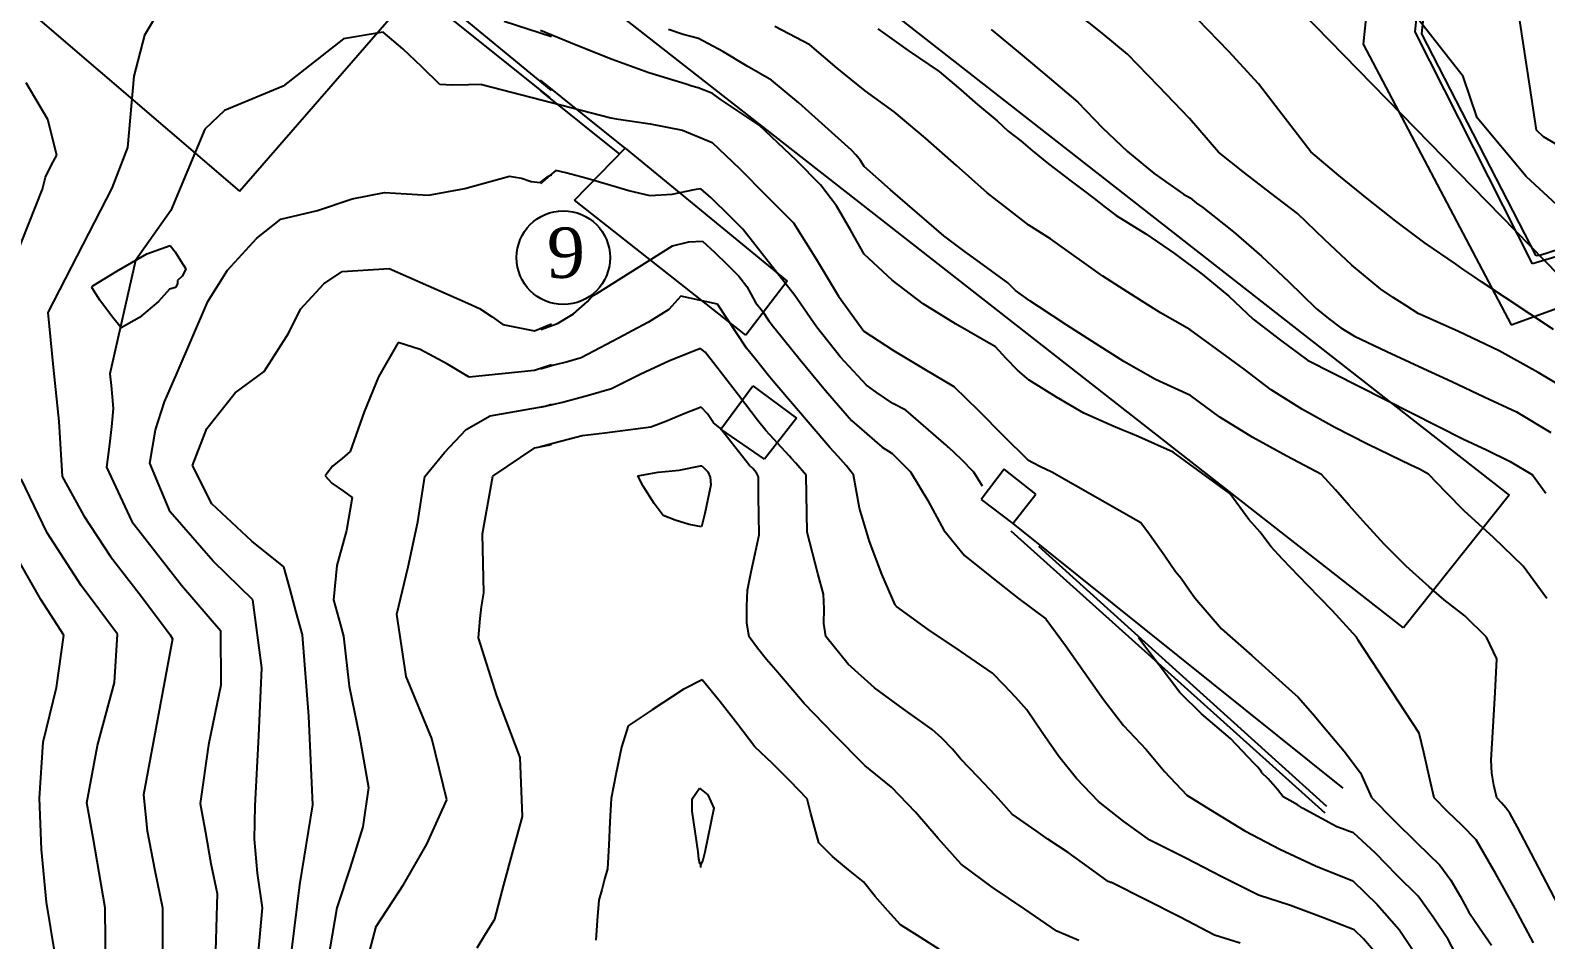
# Model space of a CAD drawing. Extents: x 21147 to 21795, y 3328 to 3821.
# Drawn here: x 21317.5 to 21434.8, y 3621.9 to 3692.3 of the extents above; entities that cross this region are included whole.
import ezdxf

# ---------------------------------------------------------------- set-up
doc = ezdxf.new("R2010")
doc.units = 0
doc.header["$MEASUREMENT"] = 0
doc.layers.get('0').update_dxf_attribs({"linetype": 'CONTINUOUS'})
for name, color, linetype in [('1', 1, 'CONTINUOUS'), ('CURVAS', 43, 'CONTINUOUS'), ('EDIFICADO', 1, 'CONTINUOUS'), ('PEDRA', 7, 'CONTINUOUS'), ('PEDRAS', 3, 'CONTINUOUS'), ('TEXTO', 3, 'CONTINUOUS')]:
    doc.layers.add(name, color=color, linetype=linetype)
doc.styles.add('ROMANS', font='TIMES.TTF')

msp = doc.modelspace()

# ---------------------------------------------------------------- linework, layer by layer
at = {"linetype": 'CONTINUOUS'}
for p, q in [((21363.54, 3683.14), (21356.97, 3688.4)), ((21356.97, 3687.58), (21363.1, 3682.68))]:
    msp.add_line(p, q, dxfattribs=at)
at = {"layer": '1', "linetype": 'CONTINUOUS'}
for p, q in [((21333.68, 3679.81), (21347.39, 3695.57)), ((21357.83, 3687.59), (21348.03, 3695.67)), ((21357.73, 3687.02), (21347.53, 3695.19)), ((21317.5, 3693.66), (21333.68, 3679.81))]:
    msp.add_line(p, q, dxfattribs=at)
at = {"layer": 'CURVAS', "linetype": 'CONTINUOUS'}
for p, q in [((21329.31, 3696.89), (21326.32, 3691.89)), ((21414.28, 3695.34), (21435.8, 3673.3)), ((21433.04, 3691.32), (21432.53, 3694.72)), ((21400.45, 3692.03), (21398.44, 3693.62)), ((21428.41, 3688.67), (21424.73, 3693.35)), ((21344.8, 3692.1), (21341.72, 3691.59)), ((21346.31, 3690.82), (21344.8, 3692.1)), ((21354.17, 3692.96), (21357.83, 3691.77)), ((21359.73, 3691.11), (21356.96, 3692.23)), ((21368.01, 3691.94), (21366.88, 3692.31)), ((21377.82, 3691.13), (21375.12, 3692.54)), ((21383.08, 3692.38), (21385.43, 3690.7)), ((21391.85, 3692.32), (21394.1, 3690.45)), ((21402.42, 3690.41), (21400.45, 3692.03)), ((21410.25, 3690.61), (21407.85, 3693.1)), ((21326.32, 3691.89), (21325.48, 3688.7)), ((21341.72, 3691.59), (21337.06, 3687.93)), ((21362.53, 3689.99), (21359.73, 3691.11)), ((21369.2, 3691.61), (21368.01, 3691.94)), ((21371.1, 3690.62), (21369.2, 3691.61)), ((21379.94, 3689.32), (21377.82, 3691.13)), ((21433.56, 3687.92), (21433.04, 3691.32)), ((21347.79, 3689.43), (21346.31, 3690.82)), ((21365.37, 3688.96), (21362.53, 3689.99)), ((21372.97, 3689.48), (21371.1, 3690.62)), ((21385.43, 3690.7), (21387.84, 3689.07)), ((21394.1, 3690.45), (21396.34, 3688.57)), ((21404.81, 3687.93), (21402.42, 3690.41)), ((21412.56, 3688.12), (21410.25, 3690.61)), ((21325.48, 3688.7), (21325, 3683.19)), ((21349.18, 3688.07), (21347.79, 3689.43)), ((21368.26, 3688.09), (21365.37, 3688.96)), ((21374.85, 3688.4), (21372.97, 3689.48)), ((21382.11, 3687.57), (21379.94, 3689.32)), ((21387.84, 3689.07), (21389.33, 3687.81)), ((21396.34, 3688.57), (21398.57, 3686.68)), ((21429.49, 3685.48), (21428.41, 3688.67)), ((21318.82, 3685.34), (21317.16, 3688.2)), ((21337.06, 3687.93), (21332.5, 3686.04)), ((21350.15, 3688), (21349.18, 3688.07)), ((21351.4, 3688.03), (21350.15, 3688)), ((21352.42, 3688.05), (21351.4, 3688.03)), ((21352.42, 3688.05), (21362.41, 3685.48)), ((21368.68, 3687.92), (21368.26, 3688.09)), ((21369.17, 3687.8), (21368.68, 3687.92)), ((21369.65, 3687.62), (21369.17, 3687.8)), ((21370.3, 3687.36), (21369.65, 3687.62)), ((21370.88, 3686.92), (21370.3, 3687.36)), ((21376.96, 3686.64), (21374.85, 3688.4)), ((21384.35, 3685.94), (21382.11, 3687.57)), ((21389.33, 3687.81), (21390.81, 3686.5)), ((21407.22, 3685.43), (21404.81, 3687.93)), ((21416.62, 3682.86), (21412.56, 3688.12)), ((21434.07, 3684.52), (21433.56, 3687.92)), ((21373.9, 3684.9), (21370.88, 3686.92)), ((21379.02, 3684.82), (21376.96, 3686.64)), ((21390.81, 3686.5), (21392.32, 3685.25)), ((21398.57, 3686.68), (21400.47, 3684.71)), ((21319.54, 3682.59), (21318.82, 3685.34)), ((21332.5, 3686.04), (21330.99, 3684.6)), ((21362.41, 3685.48), (21362.71, 3685.43)), ((21362.71, 3685.43), (21363.01, 3685.39)), ((21363.01, 3685.39), (21365.46, 3685.01)), ((21365.46, 3685.01), (21367.97, 3684.52)), ((21386.79, 3683.91), (21384.35, 3685.94)), ((21392.32, 3685.25), (21393.19, 3684.45)), ((21409.46, 3682.83), (21407.22, 3685.43)), ((21433.29, 3680.94), (21429.49, 3685.48)), ((21330.99, 3684.6), (21328.36, 3678.32)), ((21367.97, 3684.52), (21370.25, 3683.57)), ((21376.79, 3682.17), (21373.9, 3684.9)), ((21381.06, 3682.98), (21379.02, 3684.82)), ((21389.19, 3681.79), (21386.79, 3683.91)), ((21393.19, 3684.45), (21394.15, 3683.71)), ((21400.47, 3684.71), (21402.41, 3682.88)), ((21434.63, 3684.02), (21434.07, 3684.52)), ((21435.55, 3683.46), (21434.63, 3684.02)), ((21325, 3683.19), (21323.78, 3680.05)), ((21370.25, 3683.57), (21372.38, 3681.55)), ((21381.42, 3682.58), (21381.06, 3682.98)), ((21394.15, 3683.71), (21395.05, 3682.93)), ((21395.05, 3682.93), (21396.31, 3681.93)), ((21402.41, 3682.88), (21404.48, 3681.17)), ((21411.48, 3681.23), (21409.46, 3682.83)), ((21418.78, 3681.03), (21416.62, 3682.86)), ((21318.66, 3680.9), (21319.11, 3681.84)), ((21319.11, 3681.84), (21319.54, 3682.59)), ((21372.38, 3681.55), (21374.47, 3679.44)), ((21378.64, 3680.3), (21376.79, 3682.17)), ((21381.74, 3682.17), (21381.42, 3682.58)), ((21382.04, 3681.72), (21381.74, 3682.17)), ((21384.07, 3679.91), (21382.04, 3681.72)), ((21391.56, 3679.67), (21389.19, 3681.79)), ((21396.31, 3681.93), (21398.05, 3680.58)), ((21318.41, 3679.95), (21318.66, 3680.9)), ((21351.11, 3680), (21354.58, 3680.96)), ((21354.58, 3680.96), (21355.51, 3680.81)), ((21355.51, 3680.81), (21356.26, 3680.56)), ((21356.26, 3680.56), (21356.95, 3680.48)), ((21356.95, 3680.48), (21357.6, 3680.96)), ((21357.14, 3680.53), (21356.96, 3680.39)), ((21357.55, 3680.89), (21357.14, 3680.53)), ((21358.16, 3681.4), (21357.55, 3680.89)), ((21357.6, 3680.96), (21357.83, 3681.08)), ((21358.93, 3681.22), (21358.16, 3681.4)), ((21359.71, 3681.02), (21358.93, 3681.22)), ((21360.47, 3680.8), (21359.71, 3681.02)), ((21362.16, 3680.32), (21360.47, 3680.8)), ((21363.8, 3679.84), (21362.16, 3680.32)), ((21379.89, 3678.68), (21378.64, 3680.3)), ((21398.05, 3680.58), (21398.98, 3679.88)), ((21404.48, 3681.17), (21406.76, 3679.58)), ((21413.51, 3679.64), (21411.48, 3681.23)), ((21420.97, 3679.23), (21418.78, 3681.03)), ((21437.36, 3677.17), (21433.29, 3680.94)), ((21316.25, 3674.48), (21318.41, 3679.95)), ((21323.78, 3680.05), (21318.82, 3670.41)), ((21339.7, 3678.3), (21342.39, 3679.22)), ((21342.39, 3679.22), (21344.89, 3679.69)), ((21344.89, 3679.69), (21348.3, 3679.49)), ((21348.3, 3679.49), (21351.11, 3680)), ((21365.45, 3679.44), (21363.8, 3679.84)), ((21367.15, 3679.55), (21365.45, 3679.44)), ((21368.86, 3679.91), (21367.15, 3679.55)), ((21369.03, 3679.93), (21368.86, 3679.91)), ((21369.21, 3679.96), (21369.03, 3679.93)), ((21369.38, 3679.99), (21369.21, 3679.96)), ((21370.18, 3679.3), (21369.38, 3679.99)), ((21371.64, 3677.86), (21370.18, 3679.3)), ((21374.47, 3679.44), (21376.55, 3677.36)), ((21386.13, 3678.12), (21384.07, 3679.91)), ((21393.14, 3678.43), (21391.56, 3679.67)), ((21398.98, 3679.88), (21399.84, 3679.23)), ((21399.84, 3679.23), (21400.7, 3678.57)), ((21406.76, 3679.58), (21407.27, 3679.28)), ((21407.27, 3679.28), (21407.76, 3678.87)), ((21415.57, 3678.08), (21413.51, 3679.64)), ((21423.19, 3677.48), (21420.97, 3679.23)), ((21328.36, 3678.32), (21325.62, 3674.45)), ((21336.86, 3677.65), (21339.7, 3678.3)), ((21381.01, 3676.76), (21379.89, 3678.68)), ((21388.21, 3676.34), (21386.13, 3678.12)), ((21394.77, 3677.17), (21393.14, 3678.43)), ((21400.7, 3678.57), (21401.55, 3677.93)), ((21407.76, 3678.87), (21408.26, 3678.53)), ((21408.26, 3678.53), (21410.62, 3676.67)), ((21417.66, 3676.06), (21415.57, 3678.08)), ((21335.01, 3676.17), (21336.86, 3677.65)), ((21372.64, 3676.86), (21371.64, 3677.86)), ((21376.65, 3671.73), (21372.64, 3676.86)), ((21376.55, 3677.36), (21378.33, 3674.52)), ((21382.02, 3674.94), (21381.01, 3676.76)), ((21396.46, 3676.13), (21394.77, 3677.17)), ((21401.55, 3677.93), (21403.84, 3676.5)), ((21425.46, 3675.79), (21423.19, 3677.48)), ((21332.74, 3673.68), (21335.01, 3676.17)), ((21367.19, 3675.57), (21368.46, 3675.89)), ((21368.46, 3675.89), (21369.52, 3675.93)), ((21369.52, 3675.93), (21370.47, 3675.05)), ((21389.03, 3675.73), (21388.21, 3676.34)), ((21389.85, 3675.12), (21389.03, 3675.73)), ((21400.52, 3673.24), (21396.46, 3676.13)), ((21403.84, 3676.5), (21406.05, 3674.99)), ((21410.62, 3676.67), (21412.78, 3674.78)), ((21419.79, 3674.09), (21417.66, 3676.06)), ((21427.81, 3674.17), (21425.46, 3675.79)), ((21325.62, 3674.45), (21323.63, 3665.67)), ((21361.33, 3671.89), (21367.19, 3675.57)), ((21370.47, 3675.05), (21371.42, 3674.14)), ((21378.33, 3674.52), (21380.05, 3671.69)), ((21384.19, 3672.92), (21382.02, 3674.94)), ((21390.68, 3674.52), (21389.85, 3675.12)), ((21393.14, 3672.7), (21390.68, 3674.52)), ((21406.05, 3674.99), (21408.2, 3673.38)), ((21412.78, 3674.78), (21414.87, 3672.82)), ((21331.21, 3671.27), (21332.74, 3673.68)), ((21340.19, 3672.63), (21341.63, 3673.6)), ((21341.63, 3673.6), (21345.26, 3673.81)), ((21345.26, 3673.81), (21351.34, 3671.13)), ((21371.42, 3674.14), (21372.32, 3673.24)), ((21372.32, 3673.24), (21372.94, 3672.42)), ((21402.72, 3671.82), (21400.52, 3673.24)), ((21408.2, 3673.38), (21410.26, 3671.67)), ((21422.03, 3672.22), (21419.79, 3674.09)), ((21428.39, 3673.77), (21427.81, 3674.17)), ((21429.23, 3673.2), (21428.39, 3673.77)), ((21338.38, 3670.68), (21340.19, 3672.63)), ((21372.94, 3672.42), (21373.63, 3671.18)), ((21386.59, 3671.08), (21384.19, 3672.92)), ((21393.75, 3672.12), (21393.14, 3672.7)), ((21394.85, 3671.33), (21393.75, 3672.12)), ((21414.87, 3672.82), (21417.03, 3670.72)), ((21422.99, 3671.59), (21422.03, 3672.22)), ((21429.83, 3672.79), (21429.23, 3673.2)), ((21435.39, 3669.11), (21429.83, 3672.79)), ((21328.84, 3665.74), (21331.21, 3671.27)), ((21351.34, 3671.13), (21352.26, 3670.73)), ((21359.54, 3670.31), (21360.61, 3671.28)), ((21360.61, 3671.28), (21360.79, 3671.47)), ((21360.79, 3671.47), (21361.05, 3671.73)), ((21361.05, 3671.73), (21361.33, 3671.89)), ((21367.84, 3671.68), (21366.9, 3670.64)), ((21370.68, 3671.07), (21367.84, 3671.68)), ((21372.93, 3667.66), (21370.68, 3671.07)), ((21373.63, 3671.18), (21374.16, 3670.53)), ((21378.35, 3669.31), (21376.65, 3671.73)), ((21380.05, 3671.69), (21382, 3668.96)), ((21389.11, 3669.53), (21386.59, 3671.08)), ((21395.52, 3670.87), (21394.85, 3671.33)), ((21404.96, 3670.4), (21402.72, 3671.82)), ((21410.26, 3671.67), (21412.14, 3669.89)), ((21423.96, 3670.97), (21422.99, 3671.59)), ((21424.93, 3670.35), (21423.96, 3670.97)), ((21318.82, 3670.41), (21319.24, 3666.19)), ((21337.49, 3668.85), (21338.38, 3670.68)), ((21352.26, 3670.73), (21353.23, 3670.07)), ((21353.23, 3670.07), (21354.05, 3669.5)), ((21358.3, 3669.57), (21359.54, 3670.31)), ((21366.9, 3670.64), (21365.34, 3669.67)), ((21374.16, 3670.53), (21374.65, 3669.76)), ((21374.65, 3669.76), (21374.78, 3669.61)), ((21397.71, 3669.44), (21395.52, 3670.87)), ((21407.24, 3669.11), (21404.96, 3670.4)), ((21412.14, 3669.89), (21414.25, 3668.27)), ((21417.03, 3670.72), (21417.97, 3669.94)), ((21417.97, 3669.94), (21418.94, 3669.24)), ((21428.05, 3668.94), (21424.93, 3670.35)), ((21335.57, 3665.86), (21337.49, 3668.85)), ((21354.05, 3669.5), (21356.51, 3669)), ((21356.51, 3669), (21357.83, 3669.54)), ((21357, 3669.11), (21358.3, 3669.57)), ((21363.45, 3668.66), (21362.09, 3667.94)), ((21364.06, 3669), (21363.45, 3668.66)), ((21365.34, 3669.67), (21364.06, 3669)), ((21374.78, 3669.61), (21374.98, 3669.34)), ((21374.98, 3669.34), (21375.13, 3669.15)), ((21375.13, 3669.15), (21377.07, 3666.76)), ((21380.21, 3666.96), (21378.35, 3669.31)), ((21382, 3668.96), (21384.31, 3667.48)), ((21390.14, 3668.94), (21389.11, 3669.53)), ((21391.17, 3668.35), (21390.14, 3668.94)), ((21399.93, 3668.01), (21397.71, 3669.44)), ((21409.33, 3667.58), (21407.24, 3669.11)), ((21418.94, 3669.24), (21420, 3668.59)), ((21420, 3668.59), (21422.5, 3667.41)), ((21431.18, 3667.45), (21428.05, 3668.94)), ((21345.95, 3668.09), (21344.44, 3665.43)), ((21347.66, 3667.55), (21345.95, 3668.09)), ((21349.78, 3666.42), (21347.66, 3667.55)), ((21362.09, 3667.94), (21360.12, 3666.9)), ((21369.35, 3667.62), (21366.97, 3666.67)), ((21369.73, 3667.34), (21369.35, 3667.62)), ((21373.63, 3666.8), (21372.93, 3667.66)), ((21384.31, 3667.48), (21386.63, 3666.08)), ((21392.2, 3667.76), (21391.17, 3668.35)), ((21393.02, 3666.86), (21392.2, 3667.76)), ((21402.14, 3666.63), (21399.93, 3668.01)), ((21411.44, 3666.02), (21409.33, 3667.58)), ((21414.25, 3668.27), (21416.34, 3666.73)), ((21422.5, 3667.41), (21425.01, 3666.24)), ((21434.2, 3665.78), (21431.18, 3667.45)), ((21351.46, 3665.4), (21349.78, 3666.42)), ((21357.83, 3666.38), (21356.5, 3665.94)), ((21358.01, 3666.33), (21356.96, 3666.04)), ((21359.06, 3666.61), (21358.01, 3666.33)), ((21360.12, 3666.9), (21359.06, 3666.61)), ((21366.97, 3666.67), (21364.69, 3665.61)), ((21370.55, 3666.3), (21369.73, 3667.34)), ((21372.29, 3664.02), (21370.55, 3666.3)), ((21374.59, 3665.58), (21373.63, 3666.8)), ((21377.07, 3666.76), (21379.04, 3664.39)), ((21382.2, 3664.79), (21380.21, 3666.96)), ((21393.9, 3665.95), (21393.02, 3666.86)), ((21404.59, 3665.24), (21402.14, 3666.63)), ((21416.34, 3666.73), (21428.42, 3660.62)), ((21425.01, 3666.24), (21427.52, 3665.07)), ((21319.24, 3666.19), (21319.68, 3661.97)), ((21323.63, 3665.67), (21323.73, 3664.78)), ((21327.87, 3663.51), (21328.84, 3665.74)), ((21333.34, 3664.2), (21335.57, 3665.86)), ((21344.44, 3665.43), (21343.31, 3662.74)), ((21356.5, 3665.94), (21351.46, 3665.4)), ((21364.69, 3665.61), (21362.48, 3664.51)), ((21375.12, 3664.94), (21374.59, 3665.58)), ((21386.63, 3666.08), (21388.98, 3664.68)), ((21394.81, 3665.17), (21393.9, 3665.95)), ((21396.91, 3663.87), (21394.81, 3665.17)), ((21407.29, 3663.99), (21404.59, 3665.24)), ((21413.53, 3664.43), (21411.44, 3666.02)), ((21427.52, 3665.07), (21430.03, 3663.9)), ((21436.38, 3664.49), (21434.2, 3665.78)), ((21323.73, 3664.78), (21323.82, 3663.89)), ((21323.82, 3663.89), (21323.9, 3663)), ((21331.15, 3661.44), (21333.34, 3664.2)), ((21360.68, 3664), (21358.79, 3663.47)), ((21362.48, 3664.51), (21360.68, 3664)), ((21373.76, 3662.08), (21372.29, 3664.02)), ((21379.37, 3659.98), (21375.12, 3664.94)), ((21379.04, 3664.39), (21381.04, 3662.05)), ((21382.96, 3664.25), (21382.2, 3664.79)), ((21384.26, 3663.38), (21382.96, 3664.25)), ((21388.98, 3664.68), (21390.89, 3662.83)), ((21399.04, 3662.64), (21396.91, 3663.87)), ((21409.56, 3662.31), (21407.29, 3663.99)), ((21415.96, 3662.92), (21413.53, 3664.43)), ((21430.03, 3663.9), (21432.53, 3662.73)), ((21323.9, 3663), (21323.77, 3661.56)), ((21327.17, 3661.34), (21327.87, 3663.51)), ((21343.31, 3662.74), (21342.23, 3659.65)), ((21353.07, 3662.41), (21357.33, 3663.18)), ((21358.79, 3663.47), (21356.97, 3663.06)), ((21357.33, 3663.18), (21357.83, 3663.32)), ((21369.4, 3663.09), (21368.15, 3662.59)), ((21369.9, 3662.58), (21369.4, 3663.09)), ((21385.26, 3662.86), (21384.26, 3663.38)), ((21388.38, 3660.15), (21385.26, 3662.86)), ((21390.89, 3662.83), (21392.79, 3660.91)), ((21418.46, 3661.53), (21415.96, 3662.92)), ((21432.53, 3662.73), (21435.19, 3661.14)), ((21319.68, 3661.97), (21319.94, 3657.73)), ((21323.77, 3661.56), (21323.58, 3660.01)), ((21351.23, 3661.36), (21353.07, 3662.41)), ((21365.52, 3661.55), (21363.74, 3661.32)), ((21366.67, 3661.99), (21365.52, 3661.55)), ((21368.15, 3662.59), (21366.67, 3661.99)), ((21370.37, 3661.89), (21369.9, 3662.58)), ((21370.88, 3661.47), (21370.37, 3661.89)), ((21374.41, 3661.28), (21373.76, 3662.08)), ((21381.04, 3662.05), (21383.42, 3660)), ((21401.31, 3661.62), (21399.04, 3662.64)), ((21401.97, 3661.34), (21401.31, 3661.62)), ((21412.12, 3660.74), (21409.56, 3662.31)), ((21421.01, 3660.22), (21418.46, 3661.53)), ((21326.73, 3658.76), (21327.17, 3661.34)), ((21330.03, 3658.57), (21331.15, 3661.44)), ((21349.54, 3659.58), (21351.23, 3661.36)), ((21359.11, 3660.59), (21358.03, 3660.3)), ((21360.19, 3660.87), (21359.11, 3660.59)), ((21361.96, 3661.09), (21360.19, 3660.87)), ((21363.74, 3661.32), (21361.96, 3661.09)), ((21373.15, 3658.57), (21370.88, 3661.47)), ((21376.24, 3659.3), (21374.41, 3661.28)), ((21392.79, 3660.91), (21394.71, 3659.02)), ((21402.63, 3661.07), (21401.97, 3661.34)), ((21403.29, 3660.79), (21402.63, 3661.07)), ((21405.95, 3659.62), (21403.29, 3660.79)), ((21414.76, 3659.31), (21412.12, 3660.74)), ((21428.42, 3660.62), (21430.2, 3659.8)), ((21323.58, 3660.01), (21323.37, 3658.45)), ((21342.23, 3659.65), (21341.61, 3659.13)), ((21348.01, 3657.73), (21349.54, 3659.58)), ((21353.27, 3657.74), (21356.54, 3659.94)), ((21356.54, 3659.94), (21357.83, 3660.21)), ((21358.03, 3660.3), (21356.96, 3660.02)), ((21376.41, 3659.13), (21376.24, 3659.3)), ((21380.01, 3659.27), (21379.37, 3659.98)), ((21380.63, 3658.57), (21380.01, 3659.27)), ((21383.42, 3660), (21384.19, 3659.51)), ((21384.19, 3659.51), (21384.95, 3658.77)), ((21388.47, 3660.06), (21388.38, 3660.15)), ((21388.59, 3659.98), (21388.47, 3660.06)), ((21389.55, 3659.07), (21388.59, 3659.98)), ((21410.35, 3656.42), (21405.95, 3659.62)), ((21417.43, 3657.89), (21414.76, 3659.31)), ((21423.6, 3658.96), (21421.01, 3660.22)), ((21430.2, 3659.8), (21432.05, 3658.9)), ((21323.37, 3658.45), (21325.34, 3654.25)), ((21328.31, 3654.98), (21326.73, 3658.76)), ((21331.52, 3655.61), (21330.03, 3658.57)), ((21340.87, 3658.52), (21340.29, 3657.78)), ((21341.61, 3659.13), (21340.87, 3658.52)), ((21373.42, 3658.35), (21373.15, 3658.57)), ((21373.69, 3658.01), (21373.42, 3658.35)), ((21373.84, 3657.7), (21373.69, 3658.01)), ((21376.75, 3658.75), (21376.41, 3659.13)), ((21377.53, 3657.84), (21376.75, 3658.75)), ((21381.21, 3657.86), (21380.63, 3658.57)), ((21384.95, 3658.77), (21385.61, 3658.09)), ((21385.61, 3658.09), (21386.97, 3655.87)), ((21390.51, 3658.05), (21389.55, 3659.07)), ((21391.18, 3656.98), (21390.51, 3658.05)), ((21394.71, 3659.02), (21395.62, 3658.53)), ((21395.62, 3658.53), (21396.56, 3658.1)), ((21396.56, 3658.1), (21403.44, 3654.17)), ((21424.31, 3658.64), (21423.6, 3658.96)), ((21425.03, 3658.29), (21424.31, 3658.64)), ((21425.73, 3657.9), (21425.03, 3658.29)), ((21432.05, 3658.9), (21433.78, 3657.86)), ((21318.79, 3653.36), (21316.76, 3657.54)), ((21319.94, 3657.73), (21321.63, 3654.68)), ((21340.29, 3657.78), (21340.82, 3657.2)), ((21340.82, 3657.2), (21341.72, 3656.58)), ((21347.47, 3654.21), (21348.01, 3657.73)), ((21352.49, 3653.3), (21353.27, 3657.74)), ((21373.86, 3656.2), (21373.84, 3657.7)), ((21377.56, 3656.37), (21377.53, 3657.84)), ((21381.67, 3655.27), (21381.21, 3657.86)), ((21418.51, 3656.69), (21417.43, 3657.89)), ((21427.09, 3656.49), (21425.73, 3657.9)), ((21433.78, 3657.86), (21434.8, 3656.43)), ((21341.72, 3656.58), (21342.38, 3656.1)), ((21342.38, 3656.1), (21341.95, 3653.54)), ((21373.88, 3654.7), (21373.86, 3656.2)), ((21377.59, 3654.89), (21377.56, 3656.37)), ((21386.97, 3655.87), (21388.21, 3653.57)), ((21411.82, 3654.4), (21410.35, 3656.42)), ((21419.58, 3655.47), (21418.51, 3656.69)), ((21428.48, 3655.07), (21427.09, 3656.49)), ((21321.63, 3654.68), (21323.69, 3651.53)), ((21331.62, 3651.18), (21328.31, 3654.98)), ((21334.63, 3652.72), (21331.52, 3655.61)), ((21373.9, 3653.21), (21373.88, 3654.7)), ((21377.62, 3653.43), (21377.59, 3654.89)), ((21382.44, 3652.69), (21381.67, 3655.27)), ((21420.67, 3654.28), (21419.58, 3655.47)), ((21429.92, 3653.76), (21428.48, 3655.07)), ((21321.41, 3649.28), (21318.79, 3653.36)), ((21325.34, 3654.25), (21329.17, 3649.32)), ((21341.95, 3653.54), (21341.21, 3650.84)), ((21346.73, 3650.74), (21347.47, 3654.21)), ((21352.59, 3648.72), (21352.49, 3653.3)), ((21378.04, 3651.83), (21377.62, 3653.43)), ((21388.21, 3653.57), (21389.81, 3651.61)), ((21403.44, 3654.17), (21404.11, 3653.26)), ((21412.7, 3653.43), (21411.82, 3654.4)), ((21413.52, 3652.3), (21412.7, 3653.43)), ((21422.3, 3652.5), (21420.67, 3654.28)), ((21430.74, 3653), (21429.92, 3653.76)), ((21337.1, 3650.73), (21334.63, 3652.72)), ((21373.6, 3651.78), (21373.9, 3653.21)), ((21383.41, 3650.18), (21382.44, 3652.69)), ((21404.11, 3653.26), (21405.31, 3651.58)), ((21414.42, 3651.33), (21413.52, 3652.3)), ((21423.99, 3650.78), (21422.3, 3652.5)), ((21433.04, 3650.79), (21430.74, 3653)), ((21318.3, 3648.22), (21316.69, 3651.03)), ((21323.69, 3651.53), (21325.91, 3648.67)), ((21334.71, 3648.19), (21331.62, 3651.18)), ((21373.29, 3650.36), (21373.6, 3651.78)), ((21378.45, 3650.23), (21378.04, 3651.83)), ((21389.81, 3651.61), (21391.89, 3649.94)), ((21405.31, 3651.58), (21406.14, 3650.38)), ((21416.34, 3649.32), (21414.42, 3651.33)), ((21337.58, 3648.98), (21337.1, 3650.73)), ((21341.21, 3650.84), (21340.94, 3648.19)), ((21345.85, 3647.07), (21346.73, 3650.74)), ((21372.99, 3648.94), (21373.29, 3650.36)), ((21378.87, 3648.63), (21378.45, 3650.23)), ((21384.42, 3647.8), (21383.41, 3650.18)), ((21391.89, 3649.94), (21393.98, 3648.29)), ((21406.14, 3650.38), (21406.57, 3649.86)), ((21406.57, 3649.86), (21407.2, 3648.96)), ((21425.77, 3649.18), (21423.99, 3650.78)), ((21434.87, 3648.29), (21433.04, 3650.79)), ((21324.23, 3645.53), (21321.41, 3649.28)), ((21325.91, 3648.67), (21327.64, 3646.39)), ((21329.17, 3649.32), (21332.21, 3645.82)), ((21338.06, 3647.23), (21337.58, 3648.98)), ((21352.41, 3647.63), (21352.59, 3648.72)), ((21372.95, 3647.69), (21372.99, 3648.94)), ((21378.94, 3647.48), (21378.87, 3648.63)), ((21407.2, 3648.96), (21407.62, 3648.34)), ((21418.29, 3647.32), (21416.34, 3649.32)), ((21426.93, 3648.19), (21425.77, 3649.18)), ((21320.06, 3645.44), (21318.3, 3648.22)), ((21335.41, 3642.91), (21334.71, 3648.19)), ((21340.94, 3648.19), (21341.2, 3647.26)), ((21352.3, 3646.73), (21352.41, 3647.63)), ((21372.95, 3646.38), (21372.95, 3647.69)), ((21378.92, 3646.34), (21378.94, 3647.48)), ((21384.46, 3647.76), (21384.42, 3647.8)), ((21384.5, 3647.71), (21384.46, 3647.76)), ((21384.54, 3647.66), (21384.5, 3647.71)), ((21386.98, 3645.9), (21384.54, 3647.66)), ((21393.98, 3648.29), (21396.1, 3646.7)), ((21407.62, 3648.34), (21409.69, 3645.93)), ((21428.52, 3646.94), (21426.93, 3648.19)), ((21327.64, 3646.39), (21328.3, 3645.48)), ((21338.54, 3645.48), (21338.06, 3647.23)), ((21341.2, 3647.26), (21341.47, 3646.32)), ((21341.47, 3646.32), (21341.73, 3645.36)), ((21346.58, 3642.24), (21345.85, 3647.07)), ((21352.16, 3645.25), (21352.3, 3646.73)), ((21373.12, 3645.32), (21372.95, 3646.38)), ((21379.05, 3645.34), (21378.92, 3646.34)), ((21396.1, 3646.7), (21397.63, 3644.66)), ((21420.18, 3645.28), (21418.29, 3647.32)), ((21430.22, 3645.3), (21428.52, 3646.94)), ((21319.49, 3641.41), (21320.06, 3645.44)), ((21324, 3641.79), (21324.23, 3645.53)), ((21328.48, 3645.17), (21327.73, 3641.15)), ((21328.3, 3645.48), (21328.48, 3645.17)), ((21332.21, 3645.82), (21332.23, 3641.57)), ((21339.05, 3639.18), (21338.54, 3645.48)), ((21341.73, 3645.36), (21342.16, 3641.51)), ((21353.59, 3640.76), (21352.16, 3645.25)), ((21373.78, 3644.44), (21373.12, 3645.32)), ((21380.78, 3643.2), (21379.05, 3645.34)), ((21389.48, 3644.22), (21386.98, 3645.9)), ((21406.48, 3641.01), (21403.26, 3645.24)), ((21409.69, 3645.93), (21412.03, 3643.87)), ((21420.21, 3645.2), (21420.18, 3645.28)), ((21420.24, 3645.13), (21420.21, 3645.2)), ((21420.27, 3645.06), (21420.24, 3645.13)), ((21431.01, 3643.61), (21430.22, 3645.3)), ((21374.47, 3643.57), (21373.78, 3644.44)), ((21391.97, 3642.52), (21389.48, 3644.22)), ((21397.63, 3644.66), (21399.09, 3642.56)), ((21421.85, 3642.66), (21420.27, 3645.06)), ((21335.16, 3637.67), (21335.41, 3642.91)), ((21375.18, 3642.75), (21374.47, 3643.57)), ((21377.39, 3640.17), (21375.18, 3642.75)), ((21382.83, 3641.38), (21380.78, 3643.2)), ((21412.03, 3643.87), (21414.38, 3641.76)), ((21430.87, 3641), (21431.01, 3643.61)), ((21322.67, 3636.91), (21324, 3641.79)), ((21332.23, 3641.57), (21331.26, 3636.95)), ((21348.57, 3637.46), (21346.58, 3642.24)), ((21369.48, 3641.98), (21368.03, 3641.25)), ((21370.88, 3640.28), (21369.48, 3641.98)), ((21392.87, 3641.57), (21391.97, 3642.52)), ((21393.77, 3640.62), (21392.87, 3641.57)), ((21399.09, 3642.56), (21400.56, 3640.48)), ((21414.38, 3641.76), (21415.62, 3640.64)), ((21423.43, 3640.27), (21421.85, 3642.66)), ((21318.46, 3637.18), (21319.49, 3641.41)), ((21327.73, 3641.15), (21326.99, 3637.12)), ((21342.16, 3641.51), (21342.95, 3637.62)), ((21355.4, 3635.97), (21353.59, 3640.76)), ((21368.03, 3641.25), (21365.61, 3639.66)), ((21385.05, 3639.75), (21382.83, 3641.38)), ((21394.63, 3639.67), (21393.77, 3640.62)), ((21400.56, 3640.48), (21402.12, 3638.47)), ((21408.15, 3639.36), (21406.48, 3641.01)), ((21415.62, 3640.64), (21416.73, 3639.38)), ((21430.72, 3638.39), (21430.87, 3641)), ((21365.61, 3639.66), (21363.76, 3638.42)), ((21372.24, 3638.53), (21370.88, 3640.28)), ((21379.71, 3637.76), (21377.39, 3640.17)), ((21387.3, 3638.16), (21385.05, 3639.75)), ((21395.85, 3637.84), (21394.63, 3639.67)), ((21410.4, 3637.44), (21408.15, 3639.36)), ((21416.73, 3639.38), (21417.8, 3638.12)), ((21425.01, 3637.87), (21423.43, 3640.27)), ((21339.36, 3632.33), (21339.05, 3639.18)), ((21363.76, 3638.42), (21363.25, 3636.79)), ((21373.57, 3636.81), (21372.24, 3638.53)), ((21388.05, 3637.48), (21387.3, 3638.16)), ((21402.12, 3638.47), (21403.86, 3636.6)), ((21417.8, 3638.12), (21419.19, 3636.48)), ((21430.58, 3635.78), (21430.72, 3638.39)), ((21318.19, 3632.83), (21318.46, 3637.18)), ((21321.86, 3632.47), (21322.67, 3636.91)), ((21326.99, 3637.12), (21326.25, 3633.09)), ((21331.26, 3636.95), (21330.63, 3632.42)), ((21334.88, 3632.23), (21335.16, 3637.67)), ((21342.95, 3637.62), (21343.65, 3633.67)), ((21349.71, 3632.71), (21348.57, 3637.46)), ((21382.09, 3635.37), (21379.71, 3637.76)), ((21388.88, 3636.64), (21388.05, 3637.48)), ((21397.1, 3636.05), (21395.85, 3637.84)), ((21412.22, 3635.51), (21410.4, 3637.44)), ((21425.35, 3636.38), (21425.01, 3637.87)), ((21355.58, 3631.42), (21355.4, 3635.97)), ((21363.25, 3636.79), (21362.81, 3634.67)), ((21374.94, 3635.51), (21373.57, 3636.81)), ((21389.51, 3635.85), (21388.88, 3636.64)), ((21390.85, 3634.46), (21389.51, 3635.85)), ((21398.46, 3634.36), (21397.1, 3636.05)), ((21403.86, 3636.6), (21405.29, 3634.89)), ((21419.19, 3636.48), (21420.45, 3634.8)), ((21425.82, 3634.3), (21425.35, 3636.38)), ((21430.62, 3634.77), (21430.58, 3635.78)), ((21362.81, 3634.67), (21362.45, 3632.82)), ((21376.3, 3634.15), (21374.94, 3635.51)), ((21384.14, 3633.69), (21382.09, 3635.37)), ((21405.29, 3634.89), (21407.01, 3633.08)), ((21412.35, 3635.4), (21412.22, 3635.51)), ((21412.5, 3635.23), (21412.35, 3635.4)), ((21412.8, 3634.87), (21412.5, 3635.23)), ((21412.79, 3634.85), (21412.8, 3634.87)), ((21412.79, 3634.83), (21412.79, 3634.85)), ((21412.79, 3634.81), (21412.79, 3634.83)), ((21413.3, 3634.34), (21412.79, 3634.81)), ((21420.45, 3634.8), (21421.3, 3632.88)), ((21430.78, 3633.83), (21430.62, 3634.77)), ((21343.65, 3633.67), (21343.22, 3630.63)), ((21377.61, 3632.79), (21376.3, 3634.15)), ((21386, 3631.75), (21384.14, 3633.69)), ((21392.19, 3633.03), (21390.85, 3634.46)), ((21400.18, 3632.58), (21398.46, 3634.36)), ((21414.03, 3633.5), (21413.3, 3634.34)), ((21414.48, 3632.93), (21414.03, 3633.5)), ((21426.16, 3632.87), (21425.82, 3634.3)), ((21431, 3632.87), (21430.78, 3633.83)), ((21318.33, 3628.87), (21318.19, 3632.83)), ((21322.34, 3629.76), (21321.86, 3632.47)), ((21326.25, 3633.09), (21326.52, 3630.31)), ((21330.63, 3632.42), (21331.04, 3630.18)), ((21334.82, 3629.66), (21334.88, 3632.23)), ((21338.35, 3626.12), (21339.36, 3632.33)), ((21348.17, 3629.28), (21349.71, 3632.71)), ((21362.45, 3632.82), (21362.35, 3631)), ((21377.91, 3631.65), (21377.61, 3632.79)), ((21393.5, 3631.6), (21392.19, 3633.03)), ((21402.13, 3631.04), (21400.18, 3632.58)), ((21407.01, 3633.08), (21408.85, 3631.92)), ((21414.98, 3632.65), (21414.48, 3632.93)), ((21415.58, 3632.33), (21414.98, 3632.65)), ((21415.96, 3632.05), (21415.58, 3632.33)), ((21421.3, 3632.88), (21423.05, 3631.12)), ((21427.22, 3631.77), (21426.16, 3632.87)), ((21431.36, 3632.48), (21431, 3632.87)), ((21431.7, 3632.1), (21431.36, 3632.48)), ((21354.86, 3628.78), (21355.58, 3631.42)), ((21378.21, 3630.52), (21377.91, 3631.65)), ((21387.77, 3629.72), (21386, 3631.75)), ((21394.42, 3630.95), (21393.5, 3631.6)), ((21404.15, 3629.58), (21402.13, 3631.04)), ((21408.85, 3631.92), (21411.49, 3630.32)), ((21418.62, 3630.63), (21415.96, 3632.05)), ((21423.05, 3631.12), (21424.82, 3629.37)), ((21428.33, 3630.71), (21427.22, 3631.77)), ((21432.01, 3631.68), (21431.7, 3632.1)), ((21432.62, 3630.58), (21432.01, 3631.68)), ((21326.52, 3630.31), (21327.12, 3627.24)), ((21331.04, 3630.18), (21331.45, 3627.78)), ((21343.22, 3630.63), (21342.24, 3627.46)), ((21362.35, 3631), (21362.25, 3629.19)), ((21378.51, 3629.38), (21378.21, 3630.52)), ((21395.34, 3630.31), (21394.42, 3630.95)), ((21396.26, 3629.67), (21395.34, 3630.31)), ((21411.49, 3630.32), (21414.2, 3628.88)), ((21419.06, 3630.47), (21418.62, 3630.63)), ((21419.6, 3630.26), (21419.06, 3630.47)), ((21419.92, 3630.15), (21419.6, 3630.26)), ((21421.61, 3628.57), (21419.92, 3630.15)), ((21429.4, 3629.62), (21428.33, 3630.71)), ((21433.67, 3628.58), (21432.62, 3630.58)), ((21318.73, 3624.79), (21318.33, 3628.87)), ((21322.81, 3627.05), (21322.34, 3629.76)), ((21335.06, 3627.02), (21334.82, 3629.66)), ((21346.4, 3626.19), (21348.17, 3629.28)), ((21354.14, 3626.14), (21354.86, 3628.78)), ((21362.25, 3629.19), (21362.15, 3627.38)), ((21379.57, 3628.33), (21378.51, 3629.38)), ((21389.55, 3627.74), (21387.77, 3629.72)), ((21397.82, 3628.63), (21396.26, 3629.67)), ((21406.94, 3628.18), (21404.15, 3629.58)), ((21414.2, 3628.88), (21416.98, 3627.59)), ((21424.82, 3629.37), (21426.6, 3627.65)), ((21430.93, 3626.98), (21429.4, 3629.62)), ((21331.45, 3627.78), (21331.95, 3625.45)), ((21380.83, 3627.29), (21379.57, 3628.33)), ((21391.95, 3625.96), (21389.55, 3627.74)), ((21399.4, 3627.5), (21397.82, 3628.63)), ((21400.93, 3626.38), (21399.4, 3627.5)), ((21409.73, 3626.75), (21406.94, 3628.18)), ((21416.98, 3627.59), (21419.85, 3626.44)), ((21423.26, 3626.89), (21421.61, 3628.57)), ((21426.6, 3627.65), (21427.44, 3626.5)), ((21436.08, 3623.99), (21433.67, 3628.58)), ((21323.28, 3624.35), (21322.81, 3627.05)), ((21327.12, 3627.24), (21327.71, 3624.35)), ((21335.45, 3624.35), (21335.06, 3627.02)), ((21342.24, 3627.46), (21341.2, 3624.35)), ((21361.93, 3626.56), (21361.71, 3625.74)), ((21362.15, 3627.38), (21361.93, 3626.56)), ((21381.97, 3626.36), (21380.83, 3627.29)), ((21382.88, 3625.22), (21381.97, 3626.36)), ((21401.01, 3626.35), (21400.93, 3626.38)), ((21401.09, 3626.32), (21401.01, 3626.35)), ((21401.18, 3626.3), (21401.09, 3626.32)), ((21412.55, 3625.32), (21409.73, 3626.75)), ((21419.85, 3626.44), (21421.75, 3624.61)), ((21424.93, 3625.25), (21423.26, 3626.89)), ((21427.44, 3626.5), (21428.16, 3625.24)), ((21432.43, 3624.31), (21430.93, 3626.98)), ((21331.95, 3625.45), (21331.74, 3618.69)), ((21337.42, 3618.76), (21338.35, 3626.12)), ((21344.25, 3622.91), (21346.4, 3626.19)), ((21353.43, 3623.48), (21354.14, 3626.14)), ((21361.71, 3625.74), (21361.49, 3624.93)), ((21383.87, 3624.12), (21382.88, 3625.22)), ((21394.46, 3624.24), (21391.95, 3625.96)), ((21403.83, 3624.97), (21401.18, 3626.3)), ((21415.03, 3624.53), (21412.55, 3625.32)), ((21426.08, 3623.62), (21424.93, 3625.25)), ((21428.16, 3625.24), (21428.84, 3624.02)), ((21319.39, 3620.7), (21318.73, 3624.79)), ((21323.32, 3618.69), (21323.28, 3624.35)), ((21327.71, 3624.35), (21327.71, 3618.69)), ((21335.09, 3620.37), (21335.45, 3624.35)), ((21341.2, 3624.35), (21340.24, 3618.69)), ((21361.49, 3624.93), (21361.37, 3623.38)), ((21384.85, 3623.04), (21383.87, 3624.12)), ((21396.95, 3622.54), (21394.46, 3624.24)), ((21406.49, 3623.62), (21403.83, 3624.97)), ((21417.51, 3623.61), (21415.03, 3624.53)), ((21421.75, 3624.61), (21423.44, 3622.67)), ((21428.84, 3624.02), (21429.68, 3622.81)), ((21433.86, 3621.65), (21432.43, 3624.31)), ((21343.73, 3620.94), (21344.25, 3622.91)), ((21352.75, 3622.37), (21353.43, 3623.48)), ((21361.37, 3623.38), (21361.25, 3621.84)), ((21386.16, 3622.2), (21384.85, 3623.04)), ((21409.16, 3622.24), (21406.49, 3623.62)), ((21419.97, 3622.64), (21417.51, 3623.61)), ((21427.24, 3621.89), (21426.08, 3623.62)), ((21429.68, 3622.81), (21430.61, 3621.45)), ((21352.08, 3621.25), (21352.75, 3622.37)), ((21387.85, 3621.13), (21386.16, 3622.2)), ((21398.65, 3621.81), (21396.95, 3622.54)), ((21411.14, 3621.61), (21409.16, 3622.24)), ((21420.69, 3621.94), (21419.97, 3622.64)), ((21421.47, 3621.06), (21420.69, 3621.94)), ((21423.44, 3622.67), (21424.94, 3620.42)), ((21428.12, 3620.23), (21427.24, 3621.89))]:
    msp.add_line(p, q, dxfattribs=at)
at = {"layer": 'EDIFICADO', "linetype": 'CONTINUOUS'}
for p, q in [((21424.69, 3692.14), (21427.47, 3718.39)), ((21425.21, 3691.97), (21428.05, 3718.51)), ((21423.24, 3715.75), (21420.65, 3691.18)), ((21364.94, 3708.67), (21431.97, 3656.28)), ((21423.78, 3646.01), (21357.22, 3698.06)), ((21433.78, 3674.18), (21424.69, 3692.14)), ((21420.65, 3691.18), (21432.12, 3669.45)), ((21434.06, 3674.79), (21425.21, 3691.97)), ((21359.6, 3679.1), (21363.54, 3683.14)), ((21363.54, 3683.14), (21376.08, 3672.83)), ((21372.86, 3668.67), (21359.6, 3679.1)), ((21445.06, 3678.24), (21434.34, 3674.84)), ((21444.83, 3677.53), (21433.78, 3674.18)), ((21434.34, 3674.84), (21434.06, 3674.79)), ((21376.08, 3672.83), (21372.86, 3668.67)), ((21432.12, 3669.45), (21442.53, 3673.23)), ((21370.94, 3661.39), (21373.4, 3664.75)), ((21373.4, 3664.75), (21376.8, 3662.25)), ((21376.8, 3662.25), (21374.32, 3659.06)), ((21374.32, 3659.06), (21370.94, 3661.39)), ((21392.87, 3658.29), (21391.1, 3655.94)), ((21395.33, 3656.35), (21392.87, 3658.29)), ((21391.1, 3655.94), (21393.53, 3654.09)), ((21393.53, 3654.09), (21395.33, 3656.35)), ((21431.97, 3656.28), (21423.78, 3646.01)), ((21393.39, 3653.53), (21417.69, 3631.69)), ((21393.53, 3654.09), (21419.09, 3633.6)), ((21417.86, 3632.2), (21395.54, 3652.3))]:
    msp.add_line(p, q, dxfattribs=at)
at = {"layer": 'PEDRA', "color": 3, "linetype": 'CONTINUOUS'}
for p, q in [((21326.5, 3674.96), (21328.31, 3675.61)), ((21328.31, 3675.61), (21328.7, 3675.1)), ((21324.17, 3673.61), (21326.5, 3674.96)), ((21328.7, 3675.1), (21329.1, 3674.43)), ((21329.1, 3674.43), (21329.51, 3673.79)), ((21322.32, 3672.47), (21324.17, 3673.61)), ((21329.39, 3673.51), (21329.23, 3673.23)), ((21329.51, 3673.79), (21329.39, 3673.51)), ((21322.24, 3672.35), (21322.27, 3672.4)), ((21322.85, 3671.37), (21322.24, 3672.35)), ((21322.27, 3672.4), (21322.29, 3672.44)), ((21322.29, 3672.44), (21322.32, 3672.47)), ((21328.26, 3672.21), (21327.41, 3671.26)), ((21328.72, 3672.34), (21328.26, 3672.21)), ((21328.87, 3672.63), (21328.72, 3672.34)), ((21328.88, 3672.9), (21328.87, 3672.63)), ((21329.23, 3673.23), (21328.88, 3672.9)), ((21323.76, 3670.17), (21322.85, 3671.37)), ((21327.41, 3671.26), (21325.92, 3670.04)), ((21324.52, 3669.24), (21323.76, 3670.17)), ((21325.92, 3670.04), (21324.52, 3669.24))]:
    msp.add_line(p, q, dxfattribs=at)
at = {"layer": 'PEDRAS', "linetype": 'CONTINUOUS'}
for p, q in [((21364.52, 3657.77), (21366.07, 3658.07)), ((21366.07, 3658.07), (21367.72, 3658.21)), ((21367.72, 3658.21), (21369.35, 3658.56)), ((21369.35, 3658.56), (21369.39, 3658.56)), ((21369.39, 3658.56), (21369.43, 3658.56)), ((21369.43, 3658.56), (21369.47, 3658.56)), ((21369.47, 3658.56), (21369.94, 3658.08)), ((21369.94, 3658.08), (21370.11, 3657.68)), ((21364.92, 3656.98), (21364.52, 3657.77)), ((21365.78, 3655.63), (21364.92, 3656.98)), ((21370.15, 3657.07), (21369.93, 3655.97)), ((21370.11, 3657.68), (21370.15, 3657.07)), ((21369.93, 3655.97), (21369.69, 3654.87)), ((21366.47, 3654.7), (21365.78, 3655.63)), ((21367.4, 3654.36), (21366.47, 3654.7)), ((21369.69, 3654.87), (21369.44, 3653.83)), ((21368.48, 3654), (21367.4, 3654.36)), ((21369.44, 3653.83), (21368.48, 3654)), ((21368.72, 3632.79), (21369.28, 3633.61)), ((21369.28, 3633.61), (21369.93, 3633.1)), ((21368.71, 3632.15), (21368.72, 3632.47)), ((21368.72, 3632.47), (21368.72, 3632.79)), ((21369.93, 3633.1), (21370.39, 3632.07)), ((21368.71, 3631.84), (21368.71, 3632.15)), ((21369.17, 3628.68), (21368.71, 3631.84)), ((21370.39, 3632.07), (21369.69, 3628.65)), ((21369.23, 3628.11), (21369.17, 3628.68)), ((21369.34, 3627.72), (21369.23, 3628.11)), ((21369.38, 3627.71), (21369.37, 3627.63)), ((21369.37, 3627.63), (21369.37, 3627.55)), ((21369.37, 3627.55), (21369.37, 3627.47)), ((21369.53, 3628.05), (21369.38, 3627.71)), ((21369.69, 3628.65), (21369.53, 3628.05))]:
    msp.add_line(p, q, dxfattribs=at)
at = {"layer": 'TEXTO', "color": 1}
msp.add_circle((21358.74, 3674.66), 3.62, dxfattribs=at)

# ---------------------------------------------------------------- texts
at = {"layer": 'TEXTO', "color": 1, "style": 'ROMANS'}
msp.add_text('9', height=3.9, dxfattribs=at).set_placement((21357.47, 3673.1))

doc.saveas('drawing.dxf')
